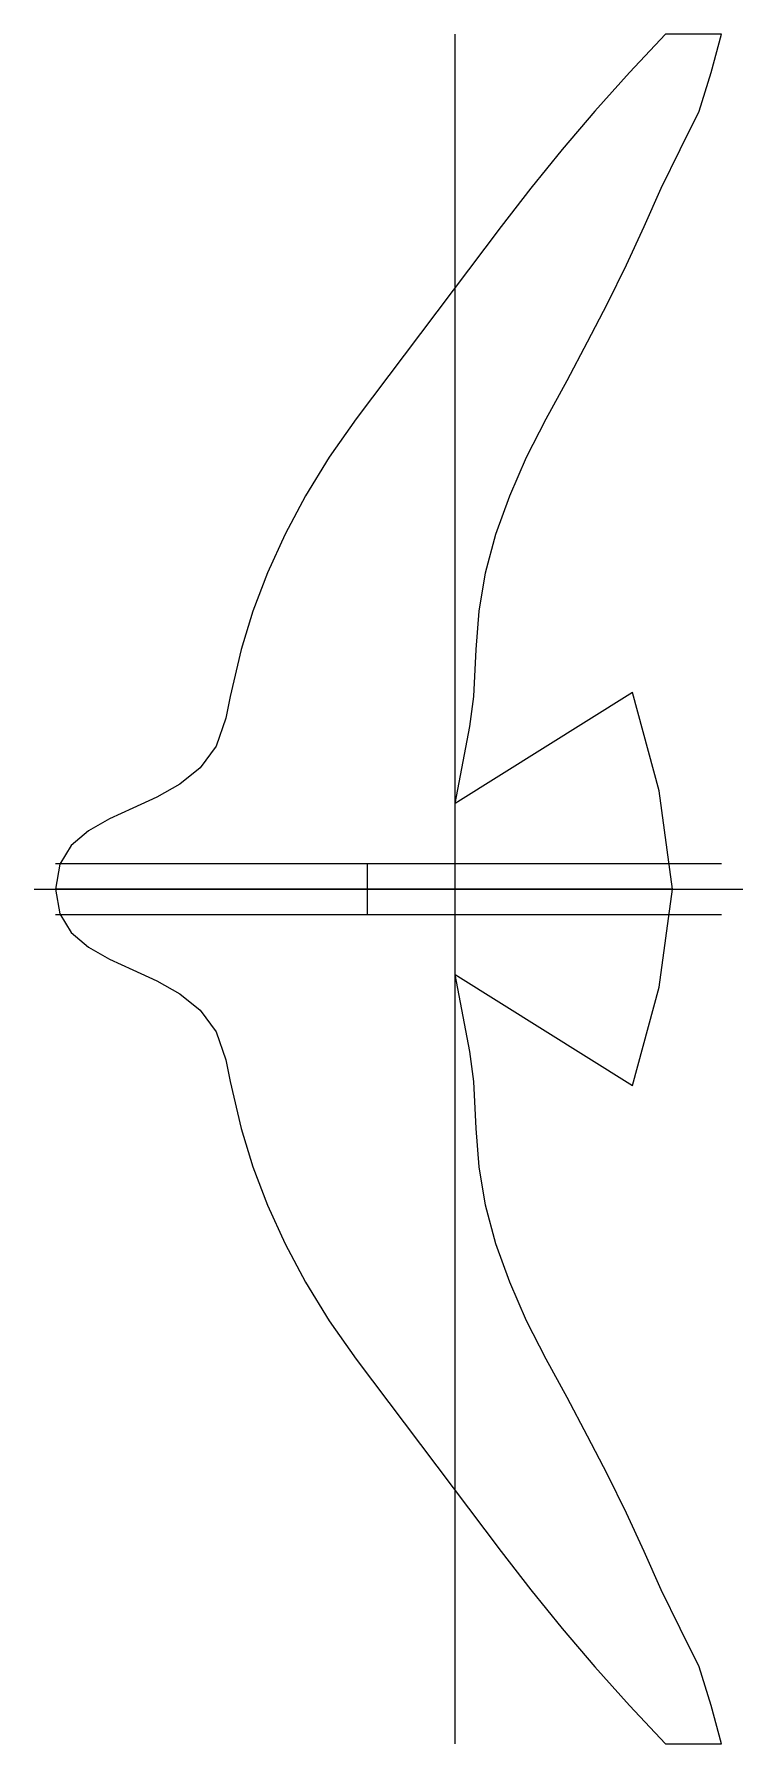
# Model space of a CAD drawing. Header units: millimetres. Extents: x -41 to 125, y -200 to 200.
import ezdxf

# ---------------------------------------------------------------- set-up
doc = ezdxf.new("R2010")
doc.units = ezdxf.units.MM
for name, color, linetype in [('CENTRELINE', 7, 'CONTINUOUS'), ('CG_TARGET', 4, 'CONTINUOUS'), ('HINGE_FOLD', 4, 'CONTINUOUS'), ('OUTLINE_LEFT', 7, 'CONTINUOUS'), ('OUTLINE_RIGHT', 4, 'CONTINUOUS'), ('ROOT_STRIP_EDGE', 3, 'CONTINUOUS')]:
    doc.layers.add(name, color=color, linetype=linetype)

msp = doc.modelspace()

# ---------------------------------------------------------------- linework, layer by layer
at = {"layer": 'CENTRELINE'}
msp.add_line((-41, 0), (124.90618, 0), dxfattribs=at)
at = {"layer": 'CG_TARGET'}
msp.add_line((37, -6), (37, 6), dxfattribs=at)
at = {"layer": 'HINGE_FOLD'}
msp.add_line((57.52546, -200), (57.52546, 200), dxfattribs=at)
at = {"layer": 'OUTLINE_LEFT'}
for p, q in [((-36, 0), (-35.01411, -5.79227)), ((108.46152, 0), (-36, 0)), ((105.34299, -23), (108.46152, 0)), ((-35.01411, -5.79227), (-32.31733, -10.21251)), ((-32.31733, -10.21251), (-28.301, -13.62587)), ((-28.301, -13.62587), (-23.35647, -16.39752)), ((-23.35647, -16.39752), (-17.87509, -18.8926)), ((-17.87509, -18.8926), (-12.2482, -21.47628)), ((61.02431, -38), (57.52546, -20)), ((57.52546, -20), (99.10592, -46)), ((-12.2482, -21.47628), (-6.86714, -24.5137)), ((99.10592, -46), (105.34299, -23)), ((-6.86714, -24.5137), (-2.12325, -28.37002)), ((-2.12325, -28.37002), (1.59211, -33.4104)), ((1.59211, -33.4104), (3.88761, -40)), ((3.88761, -40), (4.86347, -45.02)), ((61.94027, -45.02), (61.02431, -38)), ((4.86347, -45.02), (7.43947, -56)), ((62.51356, -56), (61.94027, -45.02)), ((7.43947, -56), (10.22539, -65)), ((63.15454, -65), (62.51356, -56)), ((10.22539, -65), (13.64457, -74)), ((64.63305, -74), (63.15454, -65)), ((13.64457, -74), (17.72804, -83)), ((67.11832, -83), (64.63305, -74)), ((17.72804, -83), (22.51489, -92)), ((70.33101, -92), (67.11832, -83)), ((22.51489, -92), (28.05389, -101)), ((74.24778, -101), (70.33101, -92)), ((28.05389, -101), (34.4057, -110)), ((78.85719, -110), (74.24778, -101)), ((34.4057, -110), (68.31563, -155)), ((83.7665, -119), (78.85719, -110)), ((88.56385, -128), (83.7665, -119)), ((93.21981, -137), (88.56385, -128)), ((97.70496, -146), (93.21981, -137)), ((101.79064, -155), (97.70496, -146)), ((68.31563, -155), (75.27218, -164)), ((105.7781, -164), (101.79064, -155)), ((75.27218, -164), (82.58688, -173)), ((110.27116, -173), (105.7781, -164)), ((82.58688, -173), (90.27427, -182)), ((114.67901, -182), (110.27116, -173)), ((90.27427, -182), (98.35024, -191)), ((117.52539, -191), (114.67901, -182)), ((98.35024, -191), (106.83221, -200)), ((119.90618, -200), (117.52539, -191)), ((106.83221, -200), (119.90618, -200))]:
    msp.add_line(p, q, dxfattribs=at)
at = {"layer": 'OUTLINE_RIGHT'}
for p, q in [((106.83221, 200), (98.35024, 191)), ((119.90618, 200), (106.83221, 200)), ((117.52539, 191), (119.90618, 200)), ((98.35024, 191), (90.27427, 182)), ((114.67901, 182), (117.52539, 191)), ((90.27427, 182), (82.58688, 173)), ((110.27116, 173), (114.67901, 182)), ((82.58688, 173), (75.27218, 164)), ((105.7781, 164), (110.27116, 173)), ((75.27218, 164), (68.31563, 155)), ((101.79064, 155), (105.7781, 164)), ((68.31563, 155), (34.4057, 110)), ((97.70496, 146), (101.79064, 155)), ((93.21981, 137), (97.70496, 146)), ((88.56385, 128), (93.21981, 137)), ((83.7665, 119), (88.56385, 128)), ((78.85719, 110), (83.7665, 119)), ((34.4057, 110), (28.05389, 101)), ((74.24778, 101), (78.85719, 110)), ((28.05389, 101), (22.51489, 92)), ((70.33101, 92), (74.24778, 101)), ((22.51489, 92), (17.72804, 83)), ((67.11832, 83), (70.33101, 92)), ((17.72804, 83), (13.64457, 74)), ((64.63305, 74), (67.11832, 83)), ((13.64457, 74), (10.22539, 65)), ((63.15454, 65), (64.63305, 74)), ((10.22539, 65), (7.43947, 56)), ((62.51356, 56), (63.15454, 65)), ((7.43947, 56), (4.86347, 45.02)), ((61.94027, 45.02), (62.51356, 56)), ((4.86347, 45.02), (3.88761, 40)), ((99.10592, 46), (57.52546, 20)), ((61.02431, 38), (61.94027, 45.02)), ((105.34299, 23), (99.10592, 46)), ((3.88761, 40), (1.59211, 33.4104)), ((57.52546, 20), (61.02431, 38)), ((1.59211, 33.4104), (-2.12325, 28.37002)), ((-2.12325, 28.37002), (-6.86714, 24.5137)), ((-6.86714, 24.5137), (-12.2482, 21.47628)), ((-12.2482, 21.47628), (-17.87509, 18.8926)), ((108.46152, 0), (105.34299, 23)), ((-23.35647, 16.39752), (-28.301, 13.62587)), ((-17.87509, 18.8926), (-23.35647, 16.39752)), ((-28.301, 13.62587), (-32.31733, 10.21251)), ((-32.31733, 10.21251), (-35.01411, 5.79227)), ((-35.01411, 5.79227), (-36, 0)), ((-36, 0), (108.46152, 0))]:
    msp.add_line(p, q, dxfattribs=at)
at = {"layer": 'ROOT_STRIP_EDGE'}
for p, q in [((-36, 6), (119.90618, 6)), ((-36, -6), (119.90618, -6))]:
    msp.add_line(p, q, dxfattribs=at)

doc.saveas('drawing.dxf')
